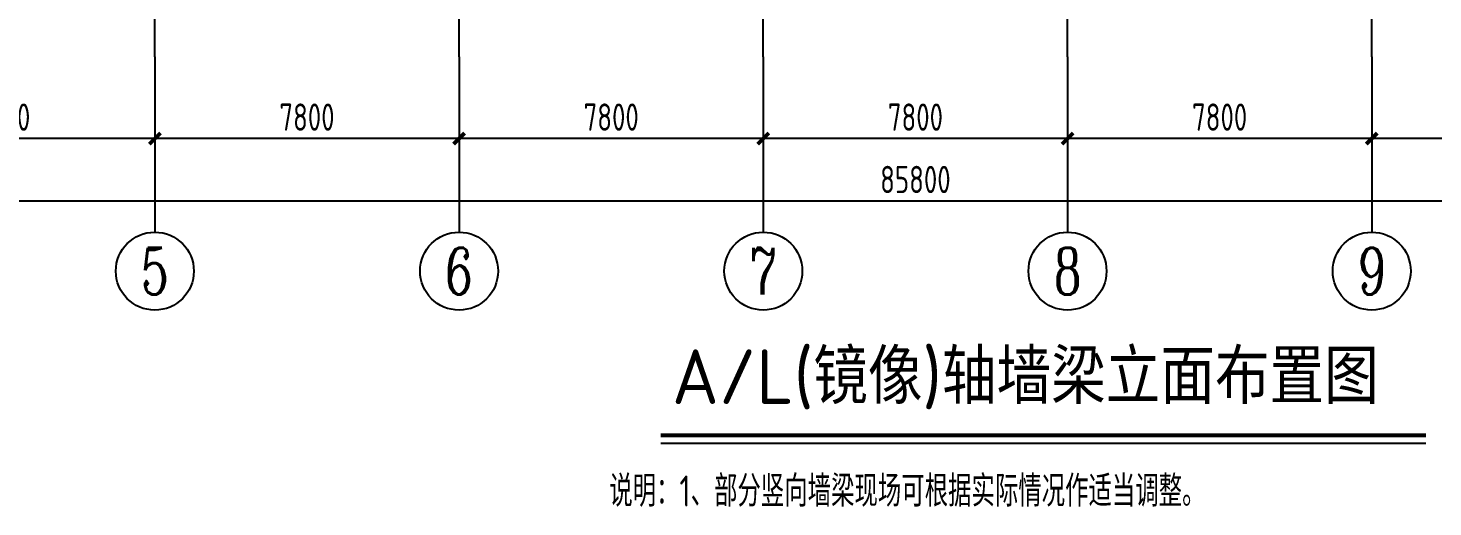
# Model space of a CAD drawing. Extents: x -2746917 to -971774, y -3334247 to -3250358.
# Drawn here: x -1576722 to -1558713, y -3292652 to -3286510 of the extents above; entities that cross this region are included whole.
import ezdxf
from ezdxf.enums import TextEntityAlignment as Align

# ---------------------------------------------------------------- set-up
doc = ezdxf.new("R2010")
doc.units = 0
doc.header["$LTSCALE"] = 1000
doc.header["$MEASUREMENT"] = 0
doc.header["$PDMODE"] = 35
doc.linetypes.add('DOTE', pattern=[2.42, 2, -0.2, 0.02, -0.2])
doc.layers.get('0').update_dxf_attribs({"linetype": 'CONTINUOUS'})
doc.layers.get('Defpoints').update_dxf_attribs({"linetype": 'CONTINUOUS'})
for name, color, linetype in [('AXIS', 253, 'DOTE'), ('DIM', 3, 'CONTINUOUS'), ('NUM', 7, 'CONTINUOUS'), ('TEXT', 7, 'CONTINUOUS')]:
    doc.layers.add(name, color=color, linetype=linetype)
doc.styles.add('TSSD_Axis', font='Complex.shx', dxfattribs={"width": 0.7, "bigfont": 'hztxt.shx'})
doc.styles.add('TSSD_Dimension', font='tssdeng.shx', dxfattribs={"width": 0.75, "bigfont": 'Hztxt.shx'})
doc.styles.add('TSSD_Norm', font='tssdeng.shx', dxfattribs={"width": 0.75, "bigfont": 'hztxt.shx'})
doc.styles.add('TSSD_Rein', font='Tssdeng.shx', dxfattribs={"width": 0.75, "bigfont": 'hztxt.shx'})
doc.dimstyles.new('TSSD_200_100', dxfattribs={"dimtxt": 350, "dimasz": 100, "dimexe": 100, "dimexo": 250, "dimgap": 100, "dimtad": 1, "dimdec": 0, "dimlfac": 2, "dimzin": 0, "dimdsep": 46, "dimtxsty": 'TSSD_Dimension', "dimblk": 'ARCHTICK', "dimcen": 0, "dimdle": 100, "dimclrt": 7, "dimadec": 0, "dimazin": 0, "dimtfac": 1, "dimtdec": 0, "dimtix": 1, "dimtmove": 2, "dimatfit": 3, "dimfxl": 1, "dimtolj": 1, "dimtzin": 0, "dimarcsym": 0})

# ---------------------------------------------------------------- blocks, each defined once
blk = doc.blocks.new('ts_axno')
at = {"color": 0, "linetype": 'ByBlock', "lineweight": -2}
blk.add_circle((0, 0), 0.5, dxfattribs=at)
at = {"color": 0, "linetype": 'ByBlock', "lineweight": -2, "style": 'TSSD_Axis', "width": 0.7}
blk.add_attdef('A', text='', height=0.6, dxfattribs=at).set_placement((0, 0), align=Align.MIDDLE_CENTER)
blk = doc.blocks.new('_ArchTick')
at = {"color": 0, "const_width": 0.5}
blk.add_lwpolyline([(-0.71, -0.71), (0.71, 0.71)], dxfattribs=at)
blk = doc.blocks.new('*D1928')
at = {"layer": 'Defpoints', "color": 0, "ltscale": 1.5}
for p in [(-1559497, -3286880), (-1555597, -3286880), (-1559497, -3287927)]:
    blk.add_point(p, dxfattribs=at)
at = {"layer": 'DIM', "color": 0, "lineweight": -2, "ltscale": 1.5}
for p, q in [((-1559497, -3287130), (-1559497, -3288027)), ((-1555597, -3287130), (-1555597, -3288027)), ((-1555497, -3287927), (-1559597, -3287927))]:
    blk.add_line(p, q, dxfattribs=at)
at = {"layer": 'DIM', "color": 0, "lineweight": -2, "ltscale": 1.5, "xscale": 100, "yscale": 100, "zscale": 100, "rotation": 180}
blk.add_blockref('_ArchTick', (-1559497, -3287927), dxfattribs=at)
at = {"layer": 'DIM', "color": 0, "lineweight": -2, "ltscale": 1.5, "xscale": 100, "yscale": 100, "zscale": 100}
blk.add_blockref('_ArchTick', (-1555597, -3287927), dxfattribs=at)
at = {"layer": 'DIM', "color": 7, "ltscale": 1.5, "insert": (-1557547, -3287652), "char_height": 350, "attachment_point": 5, "style": 'TSSD_Dimension'}
blk.add_mtext('\\A1;7800', dxfattribs=at)
blk = doc.blocks.new('*D1929')
at = {"layer": 'Defpoints', "color": 0, "ltscale": 1.5}
for p in [(-1563397, -3286880), (-1559497, -3286880), (-1563397, -3287927)]:
    blk.add_point(p, dxfattribs=at)
at = {"layer": 'DIM', "color": 0, "lineweight": -2, "ltscale": 1.5}
for p, q in [((-1563397, -3287130), (-1563397, -3288027)), ((-1559497, -3287130), (-1559497, -3288027)), ((-1559397, -3287927), (-1563497, -3287927))]:
    blk.add_line(p, q, dxfattribs=at)
at = {"layer": 'DIM', "color": 0, "lineweight": -2, "ltscale": 1.5, "xscale": 100, "yscale": 100, "zscale": 100, "rotation": 180}
blk.add_blockref('_ArchTick', (-1563397, -3287927), dxfattribs=at)
at = {"layer": 'DIM', "color": 0, "lineweight": -2, "ltscale": 1.5, "xscale": 100, "yscale": 100, "zscale": 100}
blk.add_blockref('_ArchTick', (-1559497, -3287927), dxfattribs=at)
at = {"layer": 'DIM', "color": 7, "ltscale": 1.5, "insert": (-1561447, -3287652), "char_height": 350, "attachment_point": 5, "style": 'TSSD_Dimension'}
blk.add_mtext('\\A1;7800', dxfattribs=at)
blk = doc.blocks.new('*D1930')
at = {"layer": 'Defpoints', "color": 0, "ltscale": 1.5}
for p in [(-1567297, -3286880), (-1563397, -3286880), (-1567297, -3287927)]:
    blk.add_point(p, dxfattribs=at)
at = {"layer": 'DIM', "color": 0, "lineweight": -2, "ltscale": 1.5}
for p, q in [((-1567297, -3287130), (-1567297, -3288027)), ((-1563397, -3287130), (-1563397, -3288027)), ((-1563297, -3287927), (-1567397, -3287927))]:
    blk.add_line(p, q, dxfattribs=at)
at = {"layer": 'DIM', "color": 0, "lineweight": -2, "ltscale": 1.5, "xscale": 100, "yscale": 100, "zscale": 100, "rotation": 180}
blk.add_blockref('_ArchTick', (-1567297, -3287927), dxfattribs=at)
at = {"layer": 'DIM', "color": 0, "lineweight": -2, "ltscale": 1.5, "xscale": 100, "yscale": 100, "zscale": 100}
blk.add_blockref('_ArchTick', (-1563397, -3287927), dxfattribs=at)
at = {"layer": 'DIM', "color": 7, "ltscale": 1.5, "insert": (-1565347, -3287652), "char_height": 350, "attachment_point": 5, "style": 'TSSD_Dimension'}
blk.add_mtext('\\A1;7800', dxfattribs=at)
blk = doc.blocks.new('*D1931')
at = {"layer": 'Defpoints', "color": 0, "ltscale": 1.5}
for p in [(-1571197, -3286880), (-1567297, -3286880), (-1571197, -3287927)]:
    blk.add_point(p, dxfattribs=at)
at = {"layer": 'DIM', "color": 0, "lineweight": -2, "ltscale": 1.5}
for p, q in [((-1571197, -3287130), (-1571197, -3288027)), ((-1567297, -3287130), (-1567297, -3288027)), ((-1567197, -3287927), (-1571297, -3287927))]:
    blk.add_line(p, q, dxfattribs=at)
at = {"layer": 'DIM', "color": 0, "lineweight": -2, "ltscale": 1.5, "xscale": 100, "yscale": 100, "zscale": 100, "rotation": 180}
blk.add_blockref('_ArchTick', (-1571197, -3287927), dxfattribs=at)
at = {"layer": 'DIM', "color": 0, "lineweight": -2, "ltscale": 1.5, "xscale": 100, "yscale": 100, "zscale": 100}
blk.add_blockref('_ArchTick', (-1567297, -3287927), dxfattribs=at)
at = {"layer": 'DIM', "color": 7, "ltscale": 1.5, "insert": (-1569247, -3287652), "char_height": 350, "attachment_point": 5, "style": 'TSSD_Dimension'}
blk.add_mtext('\\A1;7800', dxfattribs=at)
blk = doc.blocks.new('*D1932')
at = {"layer": 'Defpoints', "color": 0, "ltscale": 1.5}
for p in [(-1575097, -3286880), (-1571197, -3286880), (-1575097, -3287927)]:
    blk.add_point(p, dxfattribs=at)
at = {"layer": 'DIM', "color": 0, "lineweight": -2, "ltscale": 1.5}
for p, q in [((-1575097, -3287130), (-1575097, -3288027)), ((-1571197, -3287130), (-1571197, -3288027)), ((-1571097, -3287927), (-1575197, -3287927))]:
    blk.add_line(p, q, dxfattribs=at)
at = {"layer": 'DIM', "color": 0, "lineweight": -2, "ltscale": 1.5, "xscale": 100, "yscale": 100, "zscale": 100, "rotation": 180}
blk.add_blockref('_ArchTick', (-1575097, -3287927), dxfattribs=at)
at = {"layer": 'DIM', "color": 0, "lineweight": -2, "ltscale": 1.5, "xscale": 100, "yscale": 100, "zscale": 100}
blk.add_blockref('_ArchTick', (-1571197, -3287927), dxfattribs=at)
at = {"layer": 'DIM', "color": 7, "ltscale": 1.5, "insert": (-1573147, -3287652), "char_height": 350, "attachment_point": 5, "style": 'TSSD_Dimension'}
blk.add_mtext('\\A1;7800', dxfattribs=at)
blk = doc.blocks.new('*D1933')
at = {"layer": 'Defpoints', "color": 0, "ltscale": 1.5}
for p in [(-1578997, -3286880), (-1575097, -3286880), (-1578997, -3287927)]:
    blk.add_point(p, dxfattribs=at)
at = {"layer": 'DIM', "color": 0, "lineweight": -2, "ltscale": 1.5}
for p, q in [((-1578997, -3287130), (-1578997, -3288027)), ((-1575097, -3287130), (-1575097, -3288027)), ((-1574997, -3287927), (-1579097, -3287927))]:
    blk.add_line(p, q, dxfattribs=at)
at = {"layer": 'DIM', "color": 0, "lineweight": -2, "ltscale": 1.5, "xscale": 100, "yscale": 100, "zscale": 100, "rotation": 180}
blk.add_blockref('_ArchTick', (-1578997, -3287927), dxfattribs=at)
at = {"layer": 'DIM', "color": 0, "lineweight": -2, "ltscale": 1.5, "xscale": 100, "yscale": 100, "zscale": 100}
blk.add_blockref('_ArchTick', (-1575097, -3287927), dxfattribs=at)
at = {"layer": 'DIM', "color": 7, "ltscale": 1.5, "insert": (-1577047, -3287652), "char_height": 350, "attachment_point": 5, "style": 'TSSD_Dimension'}
blk.add_mtext('\\A1;7800', dxfattribs=at)
blk = doc.blocks.new('*D1936')
at = {"layer": 'Defpoints', "color": 0, "ltscale": 1.5}
for p in [(-1586797, -3286880), (-1543897, -3286880), (-1543897, -3288727)]:
    blk.add_point(p, dxfattribs=at)
at = {"layer": 'DIM', "color": 0, "lineweight": -2, "ltscale": 1.5}
for p, q in [((-1586797, -3287130), (-1586797, -3288827)), ((-1543897, -3287130), (-1543897, -3288827)), ((-1586897, -3288727), (-1543797, -3288727))]:
    blk.add_line(p, q, dxfattribs=at)
at = {"layer": 'DIM', "color": 0, "lineweight": -2, "ltscale": 1.5, "xscale": 100, "yscale": 100, "zscale": 100, "rotation": 180}
blk.add_blockref('_ArchTick', (-1586797, -3288727), dxfattribs=at)
at = {"layer": 'DIM', "color": 0, "lineweight": -2, "ltscale": 1.5, "xscale": 100, "yscale": 100, "zscale": 100}
blk.add_blockref('_ArchTick', (-1543897, -3288727), dxfattribs=at)
at = {"layer": 'DIM', "color": 7, "ltscale": 1.5, "insert": (-1565347, -3288452), "char_height": 350, "attachment_point": 5, "style": 'TSSD_Dimension'}
blk.add_mtext('\\A1;85800', dxfattribs=at)

msp = doc.modelspace()

# ---------------------------------------------------------------- linework, layer by layer
at = {"layer": 'AXIS', "ltscale": 1.5}
for p, q in [((-1575096.98, -3286879.57), (-1575096.98, -3284184.86)), ((-1571196.98, -3286879.57), (-1571196.98, -3284184.86)), ((-1567296.98, -3286879.57), (-1567296.98, -3284184.86)), ((-1563396.98, -3286879.57), (-1563396.98, -3284184.86)), ((-1559496.98, -3286879.57), (-1559496.98, -3284184.86))]:
    msp.add_line(p, q, dxfattribs=at)
at = {"layer": 'NUM', "ltscale": 1.5}
for p, q in [((-1575096.98, -3286879.57), (-1575096.98, -3289127.22)), ((-1571196.98, -3286879.57), (-1571196.98, -3289127.22)), ((-1567296.98, -3286879.57), (-1567296.98, -3289127.22)), ((-1563396.98, -3286879.57), (-1563396.98, -3289127.22)), ((-1559496.98, -3286879.57), (-1559496.98, -3289127.22))]:
    msp.add_line(p, q, dxfattribs=at)
at = {"layer": 'NUM', "color": 0, "linetype": 'ByBlock', "const_width": 50}
msp.add_lwpolyline([(-1568612.34, -3291733.09), (-1558801.56, -3291733.09)], dxfattribs=at)
at = {"layer": 'NUM', "color": 0, "linetype": 'ByBlock'}
msp.add_lwpolyline([(-1568612.34, -3291833.09), (-1558801.56, -3291833.09)], dxfattribs=at)

# ---------------------------------------------------------------- block references
at = {"layer": 'NUM'}
ref = msp.add_blockref('ts_axno', (-1575096.98, -3289627.22), dxfattribs=dict(at, xscale=1000, yscale=1000, zscale=1000))
ref.add_attrib('5', '5', dxfattribs={"height": 600, "style": 'TSSD_Axis', "width": 0.7}).set_placement((-1575096.98, -3289627.22), align=Align.MIDDLE_CENTER)
ref = msp.add_blockref('ts_axno', (-1571196.98, -3289627.22), dxfattribs=dict(at, xscale=1000, yscale=1000, zscale=1000))
ref.add_attrib('6', '6', dxfattribs={"height": 600, "style": 'TSSD_Axis', "width": 0.7}).set_placement((-1571196.98, -3289627.22), align=Align.MIDDLE_CENTER)
ref = msp.add_blockref('ts_axno', (-1567296.98, -3289627.22), dxfattribs=dict(at, xscale=1000, yscale=1000, zscale=1000))
ref.add_attrib('7', '7', dxfattribs={"height": 600, "style": 'TSSD_Axis', "width": 0.7}).set_placement((-1567296.98, -3289627.22), align=Align.MIDDLE_CENTER)
ref = msp.add_blockref('ts_axno', (-1563396.98, -3289627.22), dxfattribs=dict(at, xscale=1000, yscale=1000, zscale=1000))
ref.add_attrib('8', '8', dxfattribs={"height": 600, "style": 'TSSD_Axis', "width": 0.7}).set_placement((-1563396.98, -3289627.22), align=Align.MIDDLE_CENTER)
ref = msp.add_blockref('ts_axno', (-1559496.98, -3289627.22), dxfattribs=dict(at, xscale=1000, yscale=1000, zscale=1000))
ref.add_attrib('9', '9', dxfattribs={"height": 600, "style": 'TSSD_Axis', "width": 0.7}).set_placement((-1559496.98, -3289627.22), align=Align.MIDDLE_CENTER)

# ---------------------------------------------------------------- texts
at = {"layer": 'TEXT', "color": 0, "lineweight": 5, "style": 'TSSD_Norm'}
msp.add_text('A/L(镜像)轴墙梁立面布置图', height=700, dxfattribs=at).set_placement((-1568467.45, -3291540.97), align=Align.BOTTOM_LEFT)
at = {"layer": 'TEXT', "lineweight": 5, "style": 'TSSD_Rein', "width": 0.75}
msp.add_text('说明：1、部分竖向墙梁现场可根据实际情况作适当调整。', height=400, dxfattribs=at).set_placement((-1569271.6, -3292648.66))

# ---------------------------------------------------------------- dimensions: what is measured, and where the dimension line sits
at = {"layer": 'DIM', "ltscale": 1.5}
for base, p1, p2, picture, middle in [((-1543896.98, -3288727.22), (-1586796.98, -3286879.57), (-1543896.98, -3286879.57), '*D1936', (-1565346.98, -3288452.22)), ((-1578996.98, -3287927.22), (-1575096.98, -3286879.57), (-1578996.98, -3286879.57), '*D1933', (-1577046.98, -3287652.22)), ((-1575096.98, -3287927.22), (-1571196.98, -3286879.57), (-1575096.98, -3286879.57), '*D1932', (-1573146.98, -3287652.22)), ((-1571196.98, -3287927.22), (-1567296.98, -3286879.57), (-1571196.98, -3286879.57), '*D1931', (-1569246.98, -3287652.22)), ((-1567296.98, -3287927.22), (-1563396.98, -3286879.57), (-1567296.98, -3286879.57), '*D1930', (-1565346.98, -3287652.22)), ((-1563396.98, -3287927.22), (-1559496.98, -3286879.57), (-1563396.98, -3286879.57), '*D1929', (-1561446.98, -3287652.22)), ((-1559496.98, -3287927.22), (-1555596.98, -3286879.57), (-1559496.98, -3286879.57), '*D1928', (-1557546.98, -3287652.22))]:
    dim = msp.add_linear_dim(base=base, p1=p1, p2=p2, angle=180, dimstyle='TSSD_200_100', dxfattribs=at)
    dim.commit()
    dim.dimension.update_dxf_attribs({"geometry": picture, "text_midpoint": middle})

doc.saveas('drawing.dxf')
